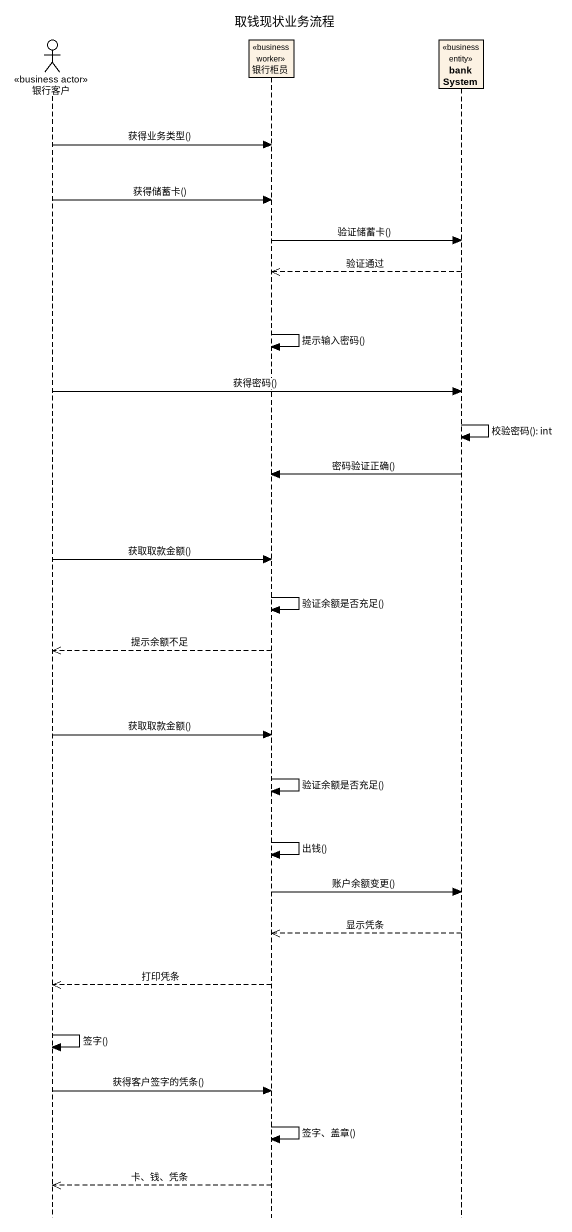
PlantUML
@startuml
title 取钱现状业务流程
hide footbox
actor 银行客户 <<business actor>>
participant 银行柜员 <<business worker>>
participant bankSystem <<business entity>>

银行客户 -> 银行柜员 : 获得业务类型()
银行客户 -> 银行柜员 : 获得储蓄卡()
银行柜员 -> bankSystem : 验证储蓄卡()
bankSystem -->> 银行柜员 : 验证通过
银行柜员 -> 银行柜员 : 提示输入密码()
银行客户 -> bankSystem : 获得密码()
bankSystem -> bankSystem : 校验密码(): int
bankSystem -> 银行柜员 : 密码验证正确()
银行客户 -> 银行柜员 : 获取取款金额()
银行柜员 -> 银行柜员 : 验证余额是否充足()
银行柜员 -->> 银行客户 : 提示余额不足
银行客户 -> 银行柜员 : 获取取款金额()
银行柜员 -> 银行柜员 : 验证余额是否充足()
银行柜员 -> 银行柜员 : 出钱()
银行柜员 -> bankSystem : 账户余额变更()
bankSystem -->> 银行柜员 : 显示凭条
银行柜员 -->> 银行客户 : 打印凭条
银行客户 -> 银行客户 : 签字()
银行客户 -> 银行柜员 : 获得客户签字的凭条()
银行柜员 -> 银行柜员 : 签字、盖章()
银行柜员 -->> 银行客户 : 卡、钱、凭条
@enduml
